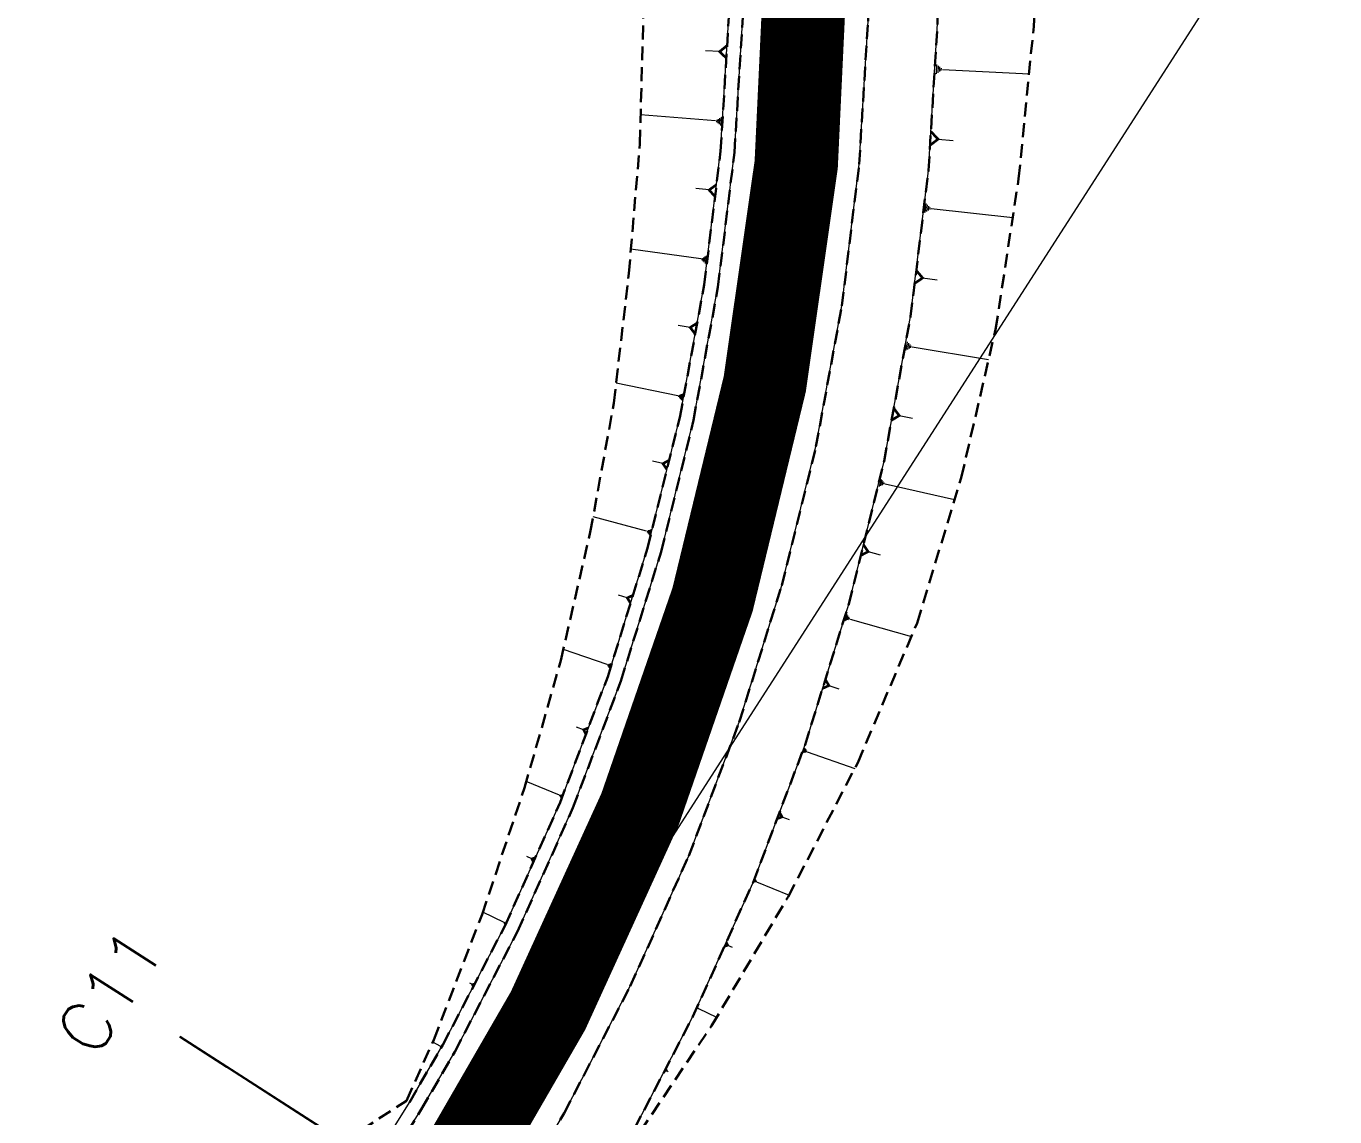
# Model space of a CAD drawing. Header units: metres. Extents: x 544752 to 548977, y 1840603 to 1844608.
# Drawn here: x 548137.94 to 548184.94, y 1841177.72 to 1841216.88 of the extents above; entities that cross this region are included whole.
import ezdxf

# ---------------------------------------------------------------- set-up
doc = ezdxf.new("R2010")
doc.units = ezdxf.units.M
doc.header["$MEASUREMENT"] = 0
for name, pattern in [('ACAD_ISO02W100', [15, 12, -3]), ('Anordnung Grundriss$0$GESTRICHELT', [0.75, 0.5, -0.25]), ('HIDDEN', [0.375, 0.25, -0.125])]:
    doc.linetypes.add(name, pattern=pattern)
doc.layers.add('C-ROAD', color=7, linetype='Continuous')
for name, color, linetype, lineweight in [('C-ROAD-CORR', 5, 'Continuous', 0), ('C-ROAD-SAMP', 150, 'HIDDEN', 0), ('C-ROAD-SAMP-TEXT', 11, 'Continuous', 0), ('C-TOPO-FEAT', 94, 'Continuous', 5)]:
    doc.layers.add(name, color=color, linetype=linetype, lineweight=lineweight)

msp = doc.modelspace()

# ---------------------------------------------------------------- linework, layer by layer
at = {"layer": 'C-ROAD', "color": 3, "linetype": 'Continuous', "lineweight": 13}
msp.add_line((548152.6980448855, 1841174.638705493), (548184.9390525059, 1841224.765212105), dxfattribs=at)
at = {"layer": 'C-ROAD', "color": 1, "linetype": 'ACAD_ISO02W100', "lineweight": -3, "ltscale": 0.1, "const_width": 3, "flags": 128}
msp.add_lwpolyline([(548152.6980448855, 1841174.638705493, 0.3203458156267305), (548147.998857168, 1841271.536690657)], format="xyb", dxfattribs=at)
at = {"layer": 'C-ROAD-CORR', "color": 160, "linetype": 'Continuous'}
for p, q in [((548162.8454994528, 1841215.964304306, 478.2811620149278), (548162.3405919435, 1841215.988384907, 477.9440396825564)), ((548170.6350850064, 1841215.503254403, 478.3449360682925), (548170.6179752065, 1841215.165321185, 478.3449360682925)), ((548170.6892684844, 1841215.458161118, 478.3073275124557), (548170.6764361345, 1841215.204711204, 478.3073275124557)), ((548170.7434519624, 1841215.413067832, 478.2697189566189), (548170.7348970625, 1841215.244101223, 478.2697189566189)), ((548170.7976354405, 1841215.367974547, 478.2321104007821), (548170.7933579904, 1841215.283491242, 478.2321104007821)), ((548170.8518189185, 1841215.322881261, 478.1945018449453), (548173.9550925088, 1841215.165760306, 476.1223237014933)), ((548162.6980722033, 1841213.476353114, 478.4257656045888), (548160.0046982832, 1841213.688588333, 476.6239698841787)), ((548162.7440655956, 1841213.435839512, 478.4584665669928), (548162.7498434114, 1841213.509162962, 478.4584665669928)), ((548162.7900589878, 1841213.395325909, 478.4911675293968), (548162.8016146194, 1841213.54197281, 478.4911675293968)), ((548162.83605238, 1841213.354812307, 478.5238684918008), (548162.8533858275, 1841213.574782658, 478.5238684918008)), ((548162.8820457722, 1841213.314298704, 478.5565694542049), (548162.9051570357, 1841213.607592506, 478.5565694542049)), ((548170.6886522968, 1841212.820322831, 478.3278073363433), (548171.2365517553, 1841212.776985016, 477.9613052215691)), ((548162.4660780715, 1841210.99575961, 478.5755997729217), (548161.9919794769, 1841211.047931239, 478.2574850218392)), ((548170.2500376819, 1841210.507738549, 478.6074301255458), (548170.2157362666, 1841210.18918963, 478.6074301255458)), ((548170.2988414916, 1841210.462203032, 478.5718206757492), (548170.27311543, 1841210.223291342, 478.5718206757492)), ((548170.3476453013, 1841210.416667515, 478.5362112259525), (548170.3304945935, 1841210.257393055, 478.5362112259525)), ((548170.3964491108, 1841210.371131997, 478.5006017761559), (548170.387873757, 1841210.291494767, 478.5006017761559)), ((548170.4452529205, 1841210.32559648, 478.4649923263592), (548173.3704868346, 1841210.010606671, 476.5029834062003)), ((548162.1704728887, 1841208.52056668, 478.7293638483719), (548159.6565117821, 1841208.87633142, 477.0361378032789)), ((548162.2928247656, 1841208.398536153, 478.8215564176803), (548162.3218807197, 1841208.603855934, 478.8215564176803)), ((548162.3336087245, 1841208.357859311, 478.8522872741165), (548162.3723499967, 1841208.631619019, 478.8522872741165)), ((548162.2112568477, 1841208.479889837, 478.760094704808), (548162.2209421657, 1841208.548329764, 478.760094704808)), ((548162.2520408067, 1841208.439212995, 478.7908255612442), (548162.2714114427, 1841208.576092849, 478.7908255612442)), ((548170.1339478017, 1841207.837508949, 478.605454946857), (548170.6513710035, 1841207.766906095, 478.2572035431695)), ((548161.7844906593, 1841206.058656432, 478.891218178348), (548161.351568646, 1841206.133660899, 478.5981431541649)), ((548169.5831590728, 1841205.542206894, 478.8850335932952), (548169.5336977886, 1841205.243223294, 478.8850335932952)), ((548169.6268070121, 1841205.496590397, 478.8513541767068), (548169.5897110491, 1841205.272352697, 478.8513541767068)), ((548169.6704549516, 1841205.450973899, 478.8176747601183), (548169.6457243095, 1841205.301482099, 478.8176747601183)), ((548169.7141028909, 1841205.405357402, 478.7839953435299), (548169.70173757, 1841205.330611502, 478.7839953435299)), ((548169.7577508304, 1841205.359740905, 478.7503159269415), (548172.5032495767, 1841204.905549125, 476.894693155512)), ((548161.3469148201, 1841203.603825204, 479.0577113063238), (548159.1257667417, 1841204.059921921, 477.5455524113528)), ((548161.3810186896, 1841203.565313197, 479.0851559025095), (548161.3934354305, 1841203.625781556, 479.0851559025095)), ((548161.415122559, 1841203.526801189, 479.1126004986953), (548161.4399560409, 1841203.647737909, 479.1126004986953)), ((548161.4492264284, 1841203.488289182, 479.1400450948811), (548161.4864766513, 1841203.669694261, 479.1400450948811)), ((548161.4833302977, 1841203.449777175, 479.1674896910669), (548161.5329972617, 1841203.691650614, 479.1674896910669)), ((548169.2948479463, 1841202.89577288, 478.9010627298356), (548169.772358672, 1841202.802802318, 478.576647696392)), ((548160.8057571898, 1841201.170426265, 479.2298617315482), (548160.4290633829, 1841201.260016424, 478.971575318579)), ((548168.634552508, 1841200.61906374, 479.1785858932142), (548168.5735466798, 1841200.347053254, 479.1785858932142)), ((548168.6722618606, 1841200.574894791, 479.147606858672), (548168.6265074894, 1841200.370886927, 479.147606858672)), ((548168.7099712131, 1841200.530725842, 479.1166278241297), (548168.6794682989, 1841200.3947206, 479.1166278241297)), ((548168.7476805656, 1841200.486556894, 479.0856487895874), (548168.7324291086, 1841200.418554272, 479.0856487895874)), ((548168.7853899181, 1841200.442387945, 479.0546697550452), (548171.2831450566, 1841199.882197699, 477.3478669657591)), ((548160.2207524567, 1841198.745670271, 479.4044138737149), (548158.2970787982, 1841199.266632996, 478.0754050609792)), ((548160.2485749433, 1841198.710029539, 479.4285348763129), (548160.2627578552, 1841198.762400453, 479.4285348763129)), ((548160.2763974299, 1841198.674388808, 479.452655878911), (548160.3047632538, 1841198.779130635, 479.452655878911)), ((548160.3042199166, 1841198.638748076, 479.4767768815091), (548160.3467686522, 1841198.795860818, 479.4767768815091)), ((548160.3320424032, 1841198.603107345, 479.5008978841071), (548160.3887740507, 1841198.812591, 479.5008978841071)), ((548168.1743167917, 1841198.011490292, 479.2145938677428), (548168.6031592473, 1841197.902458407, 478.9195194693572)), ((548159.5272482816, 1841196.350278351, 479.5873875255543), (548159.2087970254, 1841196.447198342, 479.3653143367356)), ((548167.4070256038, 1841195.754835341, 479.4879638542683), (548167.3389476936, 1841195.515664237, 479.4879638542683)), ((548167.4383777156, 1841195.713592635, 479.460332379583), (548167.3873192829, 1841195.534214307, 479.460332379583)), ((548167.4697298274, 1841195.672349928, 479.4327009048977), (548167.4356908723, 1841195.552764376, 479.4327009048977)), ((548167.5010819392, 1841195.631107222, 479.4050694302123), (548167.4840624615, 1841195.571314446, 479.4050694302123)), ((548167.5324340509, 1841195.589864516, 479.377437955527), (548169.7285593688, 1841194.964757134, 477.8551257646673)), ((548158.8010061918, 1841193.96300811, 479.7729355674136), (548157.2304868267, 1841194.494671815, 478.6672898120502)), ((548158.822273636, 1841193.931980025, 479.7930028397125), (548158.8367480375, 1841193.974736993, 479.7930028397125)), ((548158.8435410804, 1841193.900951941, 479.8130701120114), (548158.8724898831, 1841193.986465876, 479.8130701120114)), ((548158.8648085246, 1841193.869923856, 479.8331373843103), (548158.9082317288, 1841193.998194758, 479.8331373843103)), ((548158.8860759689, 1841193.838895771, 479.8532046566092), (548158.9439735746, 1841194.009923641, 479.8532046566092)), ((548166.7676149013, 1841193.20355509, 479.5520892307936), (548167.1224809006, 1841193.091581172, 479.3039883788079)), ((548157.95745076, 1841191.615067113, 479.9665433653427), (548157.7062475086, 1841191.708872113, 479.7876279898039)), ((548165.8988972208, 1841190.958668253, 479.8149465199491), (548165.8344097103, 1841190.772818322, 479.8149465199491)), ((548165.9218112706, 1841190.924689093, 479.7930888264264), (548165.8734456376, 1841190.785301645, 479.7930888264264)), ((548165.9447253203, 1841190.890709934, 479.7712311329037), (548165.9124815651, 1841190.797784968, 479.7712311329037)), ((548165.9676393701, 1841190.856730774, 479.749373439381), (548165.9515174925, 1841190.810268291, 479.749373439381)), ((548165.9905534199, 1841190.822751614, 479.7275157458583), (548167.6970408527, 1841190.230622655, 478.5233222636523)), ((548157.0905137728, 1841189.274065595, 480.1618078078537), (548155.8992431496, 1841189.761464713, 479.3035736880721)), ((548157.1055007796, 1841189.249002853, 480.1773849290569), (548157.118770367, 1841189.281435554, 480.1773849290569)), ((548157.1204877864, 1841189.223940111, 480.1929620502601), (548157.1470269612, 1841189.288805512, 480.1929620502601)), ((548157.1354747931, 1841189.198877369, 480.2085391714633), (548157.1752835554, 1841189.296175471, 480.2085391714633)), ((548157.1504617998, 1841189.173814627, 480.2241162926665), (548157.2035401497, 1841189.30354543, 480.2241162926665)), ((548165.0814234926, 1841188.48881752, 479.9125454715801), (548165.3416821607, 1841188.390162614, 479.7270137206943)), ((548156.1011637523, 1841186.982362058, 480.3668355462127), (548155.9235227753, 1841187.061549639, 480.2370255713257)), ((548164.1146409884, 1841186.254157527, 480.1581954902193), (548164.0625299786, 1841186.127624716, 480.1581954902193)), ((548164.1292159139, 1841186.229655757, 480.1429908442223), (548164.0901326566, 1841186.134756149, 480.1429908442223)), ((548164.1437908396, 1841186.205153988, 480.1277861982254), (548164.1177353346, 1841186.141887582, 480.1277861982254)), ((548164.1583657651, 1841186.180652218, 480.1125815522284), (548164.1453380126, 1841186.149019015, 480.1125815522284)), ((548164.1729406907, 1841186.156150448, 480.0973769062314), (548165.3347715023, 1841185.677664462, 479.2597178327686)), ((548155.0980562936, 1841184.694987156, 480.5730448247097), (548154.3356632356, 1841185.06355398, 480.0084564378354)), ((548155.1068769768, 1841184.677918886, 480.5832925280837), (548155.1169116239, 1841184.698675896, 480.5832925280837)), ((548155.11569766, 1841184.660850616, 480.5935402314578), (548155.1357669542, 1841184.702364637, 480.5935402314578)), ((548155.1245183431, 1841184.643782346, 480.6037879348319), (548155.1546222846, 1841184.706053377, 480.6037879348319)), ((548155.1333390264, 1841184.626714076, 480.614035638206), (548155.1734776149, 1841184.709742117, 480.614035638206)), ((548163.1305171082, 1841183.880268144, 480.2897772854591), (548163.2947007343, 1841183.807143425, 480.1700092259709)), ((548153.9669276172, 1841182.468166523, 480.7897822995511), (548153.8717717878, 1841182.51786054, 480.7180724501108)), ((548162.0549389066, 1841181.665193496, 480.5171426528236), (548162.020919732, 1841181.594289495, 480.5171426528236)), ((548162.0625038433, 1841181.650660633, 480.5084062308118), (548162.0369894623, 1841181.597482633, 480.5084062308118)), ((548162.07006878, 1841181.636127771, 480.4996698088), (548162.0530591927, 1841181.60067577, 480.4996698088)), ((548162.0776337167, 1841181.621594908, 480.4909333867882), (548162.069128923, 1841181.603868908, 480.4909333867882)), ((548162.0851986534, 1841181.607062045, 480.4821969647764), (548162.7362038214, 1841181.294714955, 480.0009161528216)), ((548152.827606639, 1841180.243922854, 481.0072303948002), (548152.5390043118, 1841180.406209477, 480.7864728677784)), ((548152.8306357523, 1841180.237048508, 481.0112372863551), (548152.8350541627, 1841180.244905986, 481.0112372863551)), ((548152.8336648656, 1841180.230174162, 481.01524417791), (548152.8425016863, 1841180.245889118, 481.01524417791)), ((548152.8366939789, 1841180.223299817, 481.0192510694649), (548152.84994921, 1841180.24687225, 481.0192510694649)), ((548152.8397230922, 1841180.216425471, 481.0232579610199), (548152.8573967336, 1841180.247855382, 481.0232579610199)), ((548160.9247516014, 1841179.391166292, 480.6813872476448), (548160.9990155054, 1841179.352909873, 480.6257773755154))]:
    msp.add_line(p, q, dxfattribs=at)
at = {"layer": 'C-ROAD-CORR', "color": 5, "linetype": 'Anordnung Grundriss$0$GESTRICHELT', "lineweight": 30, "extrusion": (-0.5542237196417777, 0.0264326433064174, 0.8319479454594909), "const_width": 0.1, "elevation": -254738.7413375006}
msp.add_lwpolyline([(-1865239.612256517, 382817.7158249218), (-1865239.384978797, 382817.4127879626), (-1865239.157701079, 382817.7158249217)], dxfattribs=at)
at = {"layer": 'C-ROAD-CORR', "color": 5, "linetype": 'Anordnung Grundriss$0$GESTRICHELT', "lineweight": 30, "extrusion": (-0.5530722395515207, 0.04374697213947207, -0.8319839543321094), "const_width": 0.1, "elevation": -223028.465536538}
msp.add_lwpolyline([(-1878703.938145871, -333593.5406826265), (-1878704.185270631, -333593.8701823081), (-1878704.432395392, -333593.5406826264)], dxfattribs=at)
at = {"layer": 'C-ROAD-CORR', "color": 5, "linetype": 'Anordnung Grundriss$0$GESTRICHELT', "lineweight": 30, "extrusion": (-0.5515410856585935, 0.06069369690607496, 0.8319367199411346), "const_width": 0.1, "elevation": -190186.0749265065}
msp.add_lwpolyline([(-1890123.189478482, 286015.3997692308), (-1890122.975025944, 286015.1138325127), (-1890122.760573406, 286015.3997692308)], dxfattribs=at)
at = {"layer": 'C-ROAD-CORR', "color": 5, "linetype": 'Anordnung Grundriss$0$GESTRICHELT', "lineweight": 30, "extrusion": (-0.5497232521755064, 0.07501022500368353, -0.831972242423076), "const_width": 0.1, "elevation": -163630.6410627648}
msp.add_lwpolyline([(-1898414.267592418, -244508.206423823), (-1898414.502398717, -244508.5194988876), (-1898414.737205014, -244508.2064238232)], dxfattribs=at)
at = {"layer": 'C-ROAD-CORR', "color": 5, "linetype": 'Anordnung Grundriss$0$GESTRICHELT', "lineweight": 30, "extrusion": (-0.5467657594404002, 0.09472808871828083, 0.831909726780102), "const_width": 0.1, "elevation": -124903.7692577255}
msp.add_lwpolyline([(-1907756.156166327, 188116.1120887936), (-1907755.958617982, 188115.8486909982), (-1907755.761069634, 188116.1120887937)], dxfattribs=at)
at = {"layer": 'C-ROAD-CORR', "color": 5, "linetype": 'Anordnung Grundriss$0$GESTRICHELT', "lineweight": 30, "extrusion": (-0.5445889752299533, 0.1060305874940791, -0.8319737751718198), "const_width": 0.1, "elevation": -103701.5629242641}
msp.add_lwpolyline([(-1912027.378243053, -154642.4023246435), (-1912027.596979341, -154642.6939730265), (-1912027.815715627, -154642.4023246436)], dxfattribs=at)
at = {"layer": 'C-ROAD-CORR', "color": 5, "linetype": 'Anordnung Grundriss$0$GESTRICHELT', "lineweight": 30, "extrusion": (-0.5398682095893325, 0.1283983908050007, 0.831899134218503), "const_width": 0.1, "elevation": -59128.65443309739}
msp.add_lwpolyline([(-1918070.830326463, 89504.46956643923), (-1918070.656235818, 89504.23744557866), (-1918070.482145172, 89504.46956643923)], dxfattribs=at)
at = {"layer": 'C-ROAD-CORR', "color": 5, "linetype": 'Anordnung Grundriss$0$GESTRICHELT', "lineweight": 30, "extrusion": (-0.5377024164384215, 0.1367091980762831, -0.8319775877495872), "const_width": 0.1, "elevation": -43441.34409611239}
msp.add_lwpolyline([(-1919499.646148366, -64279.50417375864), (-1919499.845105197, -64279.76944953251), (-1919500.044062028, -64279.50417375865)], dxfattribs=at)
at = {"layer": 'C-ROAD-CORR', "color": 5, "linetype": 'Anordnung Grundriss$0$GESTRICHELT', "lineweight": 30, "extrusion": (-0.530927996056859, 0.1615868543829619, 0.8318684700682358), "const_width": 0.1, "elevation": 6878.84084778846}
msp.add_lwpolyline([(-1921027.618905243, -9446.575294942904), (-1921027.469243761, -9446.7748435841), (-1921027.31958228, -9446.57529494283)], dxfattribs=at)
at = {"layer": 'C-ROAD-CORR', "color": 5, "linetype": 'Anordnung Grundriss$0$GESTRICHELT', "lineweight": 30, "extrusion": (-0.5290283225052493, 0.1669288515522522, -0.8320239134224017), "const_width": 0.1, "elevation": 16953.52262485542}
msp.add_lwpolyline([(-1920807.149939988, 26292.35002364673), (-1920807.317259354, 26292.12693115948), (-1920807.48457872, 26292.35002364679)], dxfattribs=at)
at = {"layer": 'C-ROAD-CORR', "color": 5, "linetype": 'Anordnung Grundriss$0$GESTRICHELT', "lineweight": 30, "extrusion": (-0.5199550353131211, 0.1941630222263318, 0.8318338067501634), "const_width": 0.1, "elevation": 72873.09075261376}
msp.add_lwpolyline([(-1916615.153480319, -108352.3578979634), (-1916615.03292294, -108352.5186411353), (-1916614.912365561, -108352.3578979634)], dxfattribs=at)
at = {"layer": 'C-ROAD-CORR', "color": 5, "linetype": 'Anordnung Grundriss$0$GESTRICHELT', "lineweight": 30, "extrusion": (-0.5186442773801689, 0.1965998025252143, -0.8320797024251037), "const_width": 0.1, "elevation": 77275.28528526753}
msp.add_lwpolyline([(-1915945.729207524, 116791.6545778983), (-1915945.854361704, 116791.4877056573), (-1915945.979515886, 116791.6545778981)], dxfattribs=at)
at = {"layer": 'C-ROAD-CORR', "color": 5, "linetype": 'Anordnung Grundriss$0$GESTRICHELT', "lineweight": 30, "extrusion": (-0.5070438633167926, 0.2260265469979772, 0.831756286856284), "const_width": 0.1, "elevation": 138617.4969016447}
msp.add_lwpolyline([(-1904850.347479166, -206822.3251148682), (-1904850.260040674, -206822.4416995236), (-1904850.172602182, -206822.325114868)], dxfattribs=at)
at = {"layer": 'C-ROAD-CORR', "color": 5, "linetype": 'Anordnung Grundriss$0$GESTRICHELT', "lineweight": 30, "extrusion": (-0.5065592088214449, 0.2256132391022428, -0.8321637064304032), "const_width": 0.1, "elevation": 137318.6975890726}
msp.add_lwpolyline([(-1904930.99985285, 206935.5625920537), (-1904931.0806754, 206935.4548286535), (-1904931.161497951, 206935.5625920534)], dxfattribs=at)
at = {"layer": 'C-ROAD-CORR', "color": 5, "linetype": 'Anordnung Grundriss$0$GESTRICHELT', "lineweight": 30, "extrusion": (-0.492366958127532, 0.2571328744904114, 0.8315392133871617), "const_width": 0.1, "elevation": 203935.4347766961}
msp.add_lwpolyline([(-1885778.323586008, -304428.1183819795), (-1885778.275330235, -304428.1827230107), (-1885778.227074462, -304428.1183819795)], dxfattribs=at)
at = {"layer": 'C-ROAD-CORR', "color": 5, "linetype": 'Anordnung Grundriss$0$GESTRICHELT', "lineweight": 30, "extrusion": (-0.4926105431098246, 0.2537641384913965, -0.8324293452496512), "const_width": 0.1, "elevation": 196795.3178614979}
msp.add_lwpolyline([(-1887798.316813079, 296498.2068922019), (-1887798.354385026, 296498.1567962731), (-1887798.391956972, 296498.2068922014)], dxfattribs=at)
at = {"layer": 'C-ROAD-CORR', "color": 5, "linetype": 'Anordnung Grundriss$0$GESTRICHELT', "lineweight": 30}
for points in [[(548155.9860927447, 1841175.66684006, 481.2386229245027), (548157.2574133708, 1841177.856845464, 481.0401674782786), (548159.633867408, 1841182.407714228, 480.650462704687), (548161.73364407, 1841187.092677223, 480.2777625893072), (548163.5492125971, 1841191.894932029, 479.9220671321391), (548165.0740615297, 1841196.797255562, 479.5833763331829), (548166.302722062, 1841201.782065849, 479.2616901924384), (548167.2307876552, 1841206.831485078, 478.9570087099057), (548167.8549298415, 1841211.927403721, 478.6693318855848), (548168.1729101615, 1841217.051545485, 478.3986597194756), (548168.1835881924, 1841222.185532851, 478.1449922115783), (548168.1162418589, 1841223.949369082, 478.0617177699201), (548167.8869256376, 1841227.310952992, 477.9083293618927), (548167.2839864651, 1841232.409423807, 477.6886711704189), (548166.3769330903, 1841237.462659846, 477.4860176371569), (548165.1690186217, 1841242.452537894, 477.3003687621067), (548163.6645751933, 1841247.361161964, 477.1317245452683), (548161.8689984274, 1841252.170927486, 476.9800849866416), (548159.7887280838, 1841256.864584439, 476.8454500862268), (548157.431224964, 1841261.425299222, 476.7278198440237)], [(548150.8269041356, 1841175.888871529, 481.4446929395783), (548152.1281058312, 1841177.983289277, 481.2386229245027), (548153.3326928322, 1841180.058337843, 481.0401674782786), (548155.5844030484, 1841184.370324327, 480.650462704687), (548157.5739591214, 1841188.809366224, 480.2777625893072), (548159.2942255924, 1841193.3595431, 479.9220671321391), (548160.7390327994, 1841198.004535939, 479.5833763331829), (548161.9031990021, 1841202.72768567, 479.2616901924384), (548162.7825489686, 1841207.512052919, 478.9570087099057), (548163.373928947, 1841212.340478755, 478.6693318855848), (548163.6752179784, 1841217.195646234, 478.3986597194756), (548163.6853355026, 1841222.060142505, 478.1449922115783), (548163.6215242845, 1841223.73139219, 478.0617177699201), (548163.4042452333, 1841226.916521258, 477.9083293618927), (548162.8329552889, 1841231.747365298, 477.6886711704189), (548161.9735145766, 1841236.535349006, 477.4860176371569), (548160.8290054438, 1841241.263300485, 477.3003687621067), (548159.403532624, 1841245.914263135, 477.1317245452683), (548157.702208515, 1841250.471556477, 476.9800849866416), (548155.7311348432, 1841254.918835973, 476.8454500862268), (548153.4973807806, 1841259.240151643, 476.7278198440237)]]:
    msp.add_polyline3d(points, dxfattribs=at)
at = {"layer": 'C-ROAD-CORR', "color": 160, "linetype": 'Anordnung Grundriss$0$GESTRICHELT', "lineweight": 30}
for points in [[(548155.9860927447, 1841175.66684006, 481.0886229245027), (548157.2574133708, 1841177.856845464, 480.8901674782787), (548159.633867408, 1841182.407714228, 480.500462704687), (548161.73364407, 1841187.092677223, 480.1277625893072), (548163.5492125971, 1841191.894932029, 479.7720671321392), (548165.0740615297, 1841196.797255562, 479.4333763331829), (548166.302722062, 1841201.782065849, 479.1116901924384), (548167.2307876552, 1841206.831485078, 478.8070087099057), (548167.8549298415, 1841211.927403721, 478.5193318855848), (548168.1729101615, 1841217.051545485, 478.2486597194757), (548168.1835881924, 1841222.185532851, 477.9949922115783), (548168.1162418589, 1841223.949369082, 477.9117177699201), (548167.8869256376, 1841227.310952992, 477.7583293618927), (548167.2839864651, 1841232.409423807, 477.5386711704189), (548166.3769330903, 1841237.462659846, 477.3360176371569), (548165.1690186217, 1841242.452537894, 477.1503687621067), (548163.6645751933, 1841247.361161964, 476.9817245452683), (548161.8689984274, 1841252.170927486, 476.8300849866416), (548159.7887280838, 1841256.864584439, 476.6954500862268), (548157.431224964, 1841261.425299222, 476.5778198440237)], [(548150.8269041356, 1841175.888871529, 481.2946929395783), (548152.1281058312, 1841177.983289277, 481.0886229245027), (548153.3326928322, 1841180.058337843, 480.8901674782787), (548155.5844030484, 1841184.370324327, 480.500462704687), (548157.5739591214, 1841188.809366224, 480.1277625893072), (548159.2942255924, 1841193.3595431, 479.7720671321392), (548160.7390327994, 1841198.004535939, 479.4333763331829), (548161.9031990021, 1841202.72768567, 479.1116901924384), (548162.7825489686, 1841207.512052919, 478.8070087099057), (548163.373928947, 1841212.340478755, 478.5193318855848), (548163.6752179784, 1841217.195646234, 478.2486597194757), (548163.6853355026, 1841222.060142505, 477.9949922115783), (548163.6215242845, 1841223.73139219, 477.9117177699201), (548163.4042452333, 1841226.916521258, 477.7583293618927), (548162.8329552889, 1841231.747365298, 477.5386711704189), (548161.9735145766, 1841236.535349006, 477.3360176371569), (548160.8290054438, 1841241.263300485, 477.1503687621067), (548159.403532624, 1841245.914263135, 476.9817245452683), (548157.702208515, 1841250.471556477, 476.8300849866416), (548155.7311348432, 1841254.918835973, 476.6954500862268), (548153.4973807806, 1841259.240151643, 476.5778198440237)]]:
    msp.add_polyline3d(points, dxfattribs=at)
at = {"layer": 'C-ROAD-CORR', "color": 150, "linetype": 'Anordnung Grundriss$0$GESTRICHELT', "lineweight": 30}
msp.add_polyline3d([(548154.057099288, 1841176.825064669, 481.3061229245027), (548155.2950531015, 1841178.957591654, 481.1076674782786), (548157.6091352282, 1841183.389019277, 480.717962704687), (548159.6538015957, 1841187.951021724, 480.3452625893072), (548161.4217190947, 1841192.627237564, 479.9895671321391), (548162.9065471645, 1841197.40089575, 479.6508763331829), (548164.1029605321, 1841202.254875759, 479.3291901924384), (548165.0066683119, 1841207.171768998, 479.0245087099057), (548165.6144293942, 1841212.133941238, 478.7368318855848), (548165.92406407, 1841217.123595859, 478.4661597194756), (548165.9344618475, 1841222.122837678, 478.2124922115783), (548165.8688830717, 1841223.840380636, 478.1292177699201), (548165.6455854354, 1841227.113737125, 477.9758293618927), (548165.058470877, 1841232.078394552, 477.7561711704189), (548164.1752238334, 1841236.999004426, 477.5535176371569), (548162.9990120328, 1841241.857919189, 477.3678687621067), (548161.5340539087, 1841246.63771255, 477.1992245452683), (548159.7856034712, 1841251.321241982, 477.0475849866416), (548157.7599314635, 1841255.891710206, 476.9129500862268), (548155.4643028723, 1841260.332725433, 476.7953198440237)], dxfattribs=at)
msp.add_polyline3d([(548154.057099288, 1841176.825064669, 481.3061229245027), (548155.2950531015, 1841178.957591654, 481.1076674782786), (548157.6091352282, 1841183.389019277, 480.717962704687), (548159.6538015957, 1841187.951021724, 480.3452625893072), (548161.4217190947, 1841192.627237564, 479.9895671321391), (548162.9065471645, 1841197.40089575, 479.6508763331829), (548164.1029605321, 1841202.254875759, 479.3291901924384), (548165.0066683119, 1841207.171768998, 479.0245087099057), (548165.6144293942, 1841212.133941238, 478.7368318855848), (548165.92406407, 1841217.123595859, 478.4661597194756), (548165.9344618475, 1841222.122837678, 478.2124922115783), (548165.8688830717, 1841223.840380636, 478.1292177699201), (548165.6455854354, 1841227.113737125, 477.9758293618927), (548165.058470877, 1841232.078394552, 477.7561711704189), (548164.1752238334, 1841236.999004426, 477.5535176371569), (548162.9990120328, 1841241.857919189, 477.3678687621067), (548161.5340539087, 1841246.63771255, 477.1992245452683), (548159.7856034712, 1841251.321241982, 477.0475849866416), (548157.7599314635, 1841255.891710206, 476.9129500862268), (548155.4643028723, 1841260.332725433, 476.7953198440237)], dxfattribs=at)
at = {"layer": 'C-ROAD-CORR', "color": 11, "linetype": 'Anordnung Grundriss$0$GESTRICHELT', "lineweight": 30}
for points in [[(548159.5644690879, 1841176.562749355, 480.8433538962767), (548162.5560891335, 1841180.991432626, 480.0522343634753), (548165.3043615123, 1841185.619053274, 479.2691976077611), (548167.801190303, 1841190.431356789, 478.4908555198609), (548169.9324083676, 1841195.444234126, 477.7878875400342), (548171.5200785581, 1841200.660663449, 477.270682703093), (548172.7536138782, 1841205.986508406, 476.7989474930642), (548173.5833715398, 1841211.399335037, 476.4008453131713), (548174.1223945149, 1841216.860931027, 475.9969683186456), (548174.4041945786, 1841222.3589344, 475.5629770576948), (548174.428416782, 1841224.255485817, 475.4153222241116), (548174.3582775905, 1841227.880368239, 475.1440926164117), (548173.8091493725, 1841233.379994323, 474.8573707261642), (548172.6185178793, 1841238.777068007, 474.8003620889232), (548171.1693007295, 1841244.096717222, 474.7193875794359), (548169.4316174643, 1841249.319444844, 474.638087534589), (548167.4448383532, 1841254.444961195, 474.5322656511658), (548165.0764456294, 1841259.400217681, 474.5026187586122)], [(548151.6994406186, 1841178.240672524, 481.2186229245027), (548152.8966127724, 1841180.302948107, 481.0201674782787), (548155.134462564, 1841184.588392116, 480.630462704687), (548157.1117719047, 1841189.000109447, 480.2577625893072), (548158.8214492586, 1841193.522277664, 479.9020671321392), (548160.2573629405, 1841198.138678203, 479.5633763331829), (548161.4143631067, 1841202.832754539, 479.2416901924384), (548162.2883002256, 1841207.587671568, 478.9370087099057), (548162.8760399587, 1841212.386375981, 478.6493318855848), (548163.1754744025, 1841217.211657428, 478.3786597194756), (548163.1855296482, 1841222.046210244, 478.1249922115783), (548163.1221112206, 1841223.707172536, 478.0417177699201), (548162.9061696328, 1841226.87269551, 477.8883293618927), (548162.3383962694, 1841231.673803241, 477.6686711704189), (548161.4842458528, 1841236.432314469, 477.4660176371569), (548160.3467817574, 1841241.131162995, 477.2803687621067), (548158.9300834497, 1841245.753496598, 477.1117245452683), (548157.239231858, 1841250.282737476, 476.9600849866416), (548155.2802911497, 1841254.702641699, 476.8254500862268), (548153.0602869826, 1841258.997357468, 476.7078198440237)], [(548149.3481442835, 1841176.838989494, 481.4823774526507), (548151.600376625, 1841178.300153469, 481.1415900087849), (548152.5737075502, 1841180.484075242, 480.7733433650076), (548154.3102786182, 1841184.987840436, 480.0198753237518), (548155.832488228, 1841189.528065829, 479.3351323715323), (548157.1403799816, 1841194.100919308, 478.716820778702), (548158.195773211, 1841198.712818994, 478.1366800934688), (548159.0426546527, 1841203.342522188, 477.6244409439972), (548159.5824247303, 1841208.001662807, 477.1121006827773), (548159.9764636349, 1841212.65366952, 476.7080850132253), (548160.1034997917, 1841217.31007987, 476.3296258022472), (548159.9304173902, 1841221.955472867, 475.9540744246995), (548159.8287619904, 1841223.547457488, 475.843571273115), (548159.6226416506, 1841226.583777381, 475.6908530624212), (548159.1599806185, 1841231.201037034, 475.5264154603504), (548158.4145971593, 1841235.785880681, 475.3747001636526), (548157.349720439, 1841240.30991723, 475.2086736803277), (548155.9751506515, 1841244.750106292, 475.0312951079817), (548154.4695363543, 1841249.15315323, 474.965963208059), (548152.677975465, 1841253.454746346, 474.9014161598923), (548150.6343251879, 1841257.649799127, 474.8577502823065)], [(548159.43781367, 1841176.633794143, 480.9401674782786), (548161.88356983, 1841181.317375284, 480.550462704687), (548164.0445801527, 1841186.138961111, 480.1777625893072), (548165.9130942662, 1841191.081259211, 479.8220671321391), (548167.4824108243, 1841196.126544242, 479.4833763331828), (548168.7469015396, 1841201.256721503, 479.1616901924384), (548169.70203137, 1841206.453391832, 478.8570087099056), (548170.3443747829, 1841211.697917592, 478.5693318855847), (548170.6716280411, 1841216.971489513, 478.2986597194756), (548170.6826174646, 1841222.255194154, 478.0449922115782), (548170.6133071781, 1841224.070467355, 477.9617177699201), (548170.37730364, 1841227.530081733, 477.8083293618927), (548169.7567815629, 1841232.77723409, 477.5886711704189), (548168.823276709, 1841237.977832535, 477.3860176371569), (548167.5801370539, 1841243.113225343, 477.2003687621067), (548166.031821065, 1841248.164994648, 477.0317245452683), (548164.1838817121, 1841253.115022491, 476.8800849866416), (548162.042946551, 1841257.945555809, 476.7454500862268)]]:
    msp.add_polyline3d(points, dxfattribs=at)
at = {"layer": 'C-ROAD-CORR', "color": 92, "linetype": 'Anordnung Grundriss$0$GESTRICHELT', "lineweight": 30}
for points in [[(548159.5644690879, 1841176.562749355, 480.8433538962767), (548162.5560891335, 1841180.991432626, 480.0522343634753), (548165.3043615123, 1841185.619053274, 479.2691976077611), (548167.801190303, 1841190.431356789, 478.4908555198609), (548169.9324083676, 1841195.444234126, 477.7878875400342), (548171.5200785581, 1841200.660663449, 477.270682703093), (548172.7536138782, 1841205.986508406, 476.7989474930642), (548173.5833715398, 1841211.399335037, 476.4008453131713), (548174.1223945149, 1841216.860931027, 475.9969683186456), (548174.4041945786, 1841222.3589344, 475.5629770576948), (548174.428416782, 1841224.255485817, 475.4153222241116), (548174.3582775905, 1841227.880368239, 475.1440926164117), (548173.8091493725, 1841233.379994323, 474.8573707261642), (548172.6185178793, 1841238.777068007, 474.8003620889232), (548171.1693007295, 1841244.096717222, 474.7193875794359), (548169.4316174643, 1841249.319444844, 474.638087534589), (548167.4448383532, 1841254.444961195, 474.5322656511658), (548165.0764456294, 1841259.400217681, 474.5026187586122)], [(548151.6994406186, 1841178.240672524, 481.2186229245027), (548152.8966127724, 1841180.302948107, 481.0201674782787), (548155.134462564, 1841184.588392116, 480.630462704687), (548157.1117719047, 1841189.000109447, 480.2577625893072), (548158.8214492586, 1841193.522277664, 479.9020671321392), (548160.2573629405, 1841198.138678203, 479.5633763331829), (548161.4143631067, 1841202.832754539, 479.2416901924384), (548162.2883002256, 1841207.587671568, 478.9370087099057), (548162.8760399587, 1841212.386375981, 478.6493318855848), (548163.1754744025, 1841217.211657428, 478.3786597194756), (548163.1855296482, 1841222.046210244, 478.1249922115783), (548163.1221112206, 1841223.707172536, 478.0417177699201), (548162.9061696328, 1841226.87269551, 477.8883293618927), (548162.3383962694, 1841231.673803241, 477.6686711704189), (548161.4842458528, 1841236.432314469, 477.4660176371569), (548160.3467817574, 1841241.131162995, 477.2803687621067), (548158.9300834497, 1841245.753496598, 477.1117245452683), (548157.239231858, 1841250.282737476, 476.9600849866416), (548155.2802911497, 1841254.702641699, 476.8254500862268), (548153.0602869826, 1841258.997357468, 476.7078198440237)], [(548151.600376625, 1841178.300153469, 481.1415900087849), (548152.5737075502, 1841180.484075242, 480.7733433650076), (548154.3102786182, 1841184.987840436, 480.0198753237518), (548155.832488228, 1841189.528065829, 479.3351323715323), (548157.1403799816, 1841194.100919308, 478.716820778702), (548158.195773211, 1841198.712818994, 478.1366800934688), (548159.0426546527, 1841203.342522188, 477.6244409439972), (548159.5824247303, 1841208.001662807, 477.1121006827773), (548159.9764636349, 1841212.65366952, 476.7080850132253), (548160.1034997917, 1841217.31007987, 476.3296258022472), (548159.9304173902, 1841221.955472867, 475.9540744246995), (548159.8287619904, 1841223.547457488, 475.843571273115), (548159.6226416506, 1841226.583777381, 475.6908530624212), (548159.1599806185, 1841231.201037034, 475.5264154603504), (548158.4145971593, 1841235.785880681, 475.3747001636526), (548157.349720439, 1841240.30991723, 475.2086736803277), (548155.9751506515, 1841244.750106292, 475.0312951079817), (548154.4695363543, 1841249.15315323, 474.965963208059), (548152.677975465, 1841253.454746346, 474.9014161598923), (548150.6343251879, 1841257.649799127, 474.8577502823065)], [(548159.43781367, 1841176.633794143, 480.9401674782786), (548161.88356983, 1841181.317375284, 480.550462704687), (548164.0445801527, 1841186.138961111, 480.1777625893072), (548165.9130942662, 1841191.081259211, 479.8220671321391), (548167.4824108243, 1841196.126544242, 479.4833763331828), (548168.7469015396, 1841201.256721503, 479.1616901924384), (548169.70203137, 1841206.453391832, 478.8570087099056), (548170.3443747829, 1841211.697917592, 478.5693318855847), (548170.6716280411, 1841216.971489513, 478.2986597194756), (548170.6826174646, 1841222.255194154, 478.0449922115782), (548170.6133071781, 1841224.070467355, 477.9617177699201), (548170.37730364, 1841227.530081733, 477.8083293618927), (548169.7567815629, 1841232.77723409, 477.5886711704189), (548168.823276709, 1841237.977832535, 477.3860176371569), (548167.5801370539, 1841243.113225343, 477.2003687621067), (548166.031821065, 1841248.164994648, 477.0317245452683), (548164.1838817121, 1841253.115022491, 476.8800849866416), (548162.042946551, 1841257.945555809, 476.7454500862268)]]:
    msp.add_polyline3d(points, dxfattribs=at)
at = {"layer": 'C-ROAD-SAMP', "color": 1, "linetype": 'Continuous', "lineweight": 13}
for points in [[(548144.2875444578, 1841180.048278725), (548152.6980448856, 1841174.638705493), (548161.1085453135, 1841169.229132261)], [(548144.3067415192, 1841180.07814109), (548152.7198545728, 1841174.67263198), (548161.1329676263, 1841169.267122869)]]:
    msp.add_lwpolyline(points, dxfattribs=at)
at = {"layer": 'C-TOPO-FEAT', "color": 94, "linetype": 'Continuous', "lineweight": 0, "ltscale": 2}
for points in [[(548155.9860927447, 1841175.66684006, 480.7886229245027), (548157.2574133708, 1841177.856845464, 480.5901674782787), (548159.633867408, 1841182.407714228, 480.200462704687), (548161.73364407, 1841187.092677223, 479.8277625893072), (548163.5492125971, 1841191.894932029, 479.4720671321392), (548165.0740615297, 1841196.797255562, 479.1333763331829), (548166.302722062, 1841201.782065849, 478.8116901924384), (548167.2307876552, 1841206.831485078, 478.5070087099057), (548167.8549298415, 1841211.927403721, 478.2193318855848), (548168.1729101615, 1841217.051545485, 477.9486597194756), (548168.1835881924, 1841222.185532851, 477.6949922115783), (548168.1162418589, 1841223.949369082, 477.6117177699201), (548167.8869256376, 1841227.310952992, 477.4583293618927), (548167.2839864651, 1841232.409423807, 477.2386711704189), (548166.3769330903, 1841237.462659846, 477.0360176371569), (548165.1690186217, 1841242.452537894, 476.8503687621067), (548163.6645751933, 1841247.361161964, 476.6817245452683), (548161.8689984274, 1841252.170927486, 476.5300849866416), (548159.7887280838, 1841256.864584439, 476.3954500862268), (548157.431224964, 1841261.425299222, 476.2778198440237)], [(548154.057099288, 1841176.825064669, 481.1561229245027), (548155.2950531015, 1841178.957591654, 480.9576674782787), (548157.6091352282, 1841183.389019277, 480.567962704687), (548159.6538015957, 1841187.951021724, 480.1952625893072), (548161.4217190947, 1841192.627237564, 479.8395671321392), (548162.9065471645, 1841197.40089575, 479.5008763331829), (548164.1029605321, 1841202.254875759, 479.1791901924384), (548165.0066683119, 1841207.171768998, 478.8745087099057), (548165.6144293942, 1841212.133941238, 478.5868318855848), (548165.92406407, 1841217.123595859, 478.3161597194756), (548165.9344618475, 1841222.122837678, 478.0624922115783), (548165.8688830717, 1841223.840380636, 477.9792177699201), (548165.6455854354, 1841227.113737125, 477.8258293618927), (548165.058470877, 1841232.078394552, 477.6061711704189), (548164.1752238334, 1841236.999004426, 477.4035176371569), (548162.9990120328, 1841241.857919189, 477.2178687621067), (548161.5340539087, 1841246.63771255, 477.0492245452683), (548159.7856034712, 1841251.321241982, 476.8975849866416), (548157.7599314635, 1841255.891710206, 476.7629500862268), (548155.4643028723, 1841260.332725433, 476.6453198440237)], [(548154.057099288, 1841176.825064669, 481.1561229245027), (548155.2950531015, 1841178.957591654, 480.9576674782787), (548157.6091352282, 1841183.389019277, 480.567962704687), (548159.6538015957, 1841187.951021724, 480.1952625893072), (548161.4217190947, 1841192.627237564, 479.8395671321392), (548162.9065471645, 1841197.40089575, 479.5008763331829), (548164.1029605321, 1841202.254875759, 479.1791901924384), (548165.0066683119, 1841207.171768998, 478.8745087099057), (548165.6144293942, 1841212.133941238, 478.5868318855848), (548165.92406407, 1841217.123595859, 478.3161597194756), (548165.9344618475, 1841222.122837678, 478.0624922115783), (548165.8688830717, 1841223.840380636, 477.9792177699201), (548165.6455854354, 1841227.113737125, 477.8258293618927), (548165.058470877, 1841232.078394552, 477.6061711704189), (548164.1752238334, 1841236.999004426, 477.4035176371569), (548162.9990120328, 1841241.857919189, 477.2178687621067), (548161.5340539087, 1841246.63771255, 477.0492245452683), (548159.7856034712, 1841251.321241982, 476.8975849866416), (548157.7599314635, 1841255.891710206, 476.7629500862268), (548155.4643028723, 1841260.332725433, 476.6453198440237)], [(548154.057099288, 1841176.825064669, 480.8561229245027), (548155.2950531015, 1841178.957591654, 480.6576674782787), (548157.6091352282, 1841183.389019277, 480.267962704687), (548159.6538015957, 1841187.951021724, 479.8952625893072), (548161.4217190947, 1841192.627237564, 479.5395671321392), (548162.9065471645, 1841197.40089575, 479.2008763331829), (548164.1029605321, 1841202.254875759, 478.8791901924384), (548165.0066683119, 1841207.171768998, 478.5745087099057), (548165.6144293942, 1841212.133941238, 478.2868318855848), (548165.92406407, 1841217.123595859, 478.0161597194756), (548165.9344618475, 1841222.122837678, 477.7624922115783), (548165.8688830717, 1841223.840380636, 477.6792177699201), (548165.6455854354, 1841227.113737125, 477.5258293618927), (548165.058470877, 1841232.078394552, 477.3061711704189), (548164.1752238334, 1841236.999004426, 477.1035176371569), (548162.9990120328, 1841241.857919189, 476.9178687621067), (548161.5340539087, 1841246.63771255, 476.7492245452683), (548159.7856034712, 1841251.321241982, 476.5975849866416), (548157.7599314635, 1841255.891710206, 476.4629500862268), (548155.4643028723, 1841260.332725433, 476.3453198440237)], [(548154.057099288, 1841176.825064669, 480.8561229245027), (548155.2950531015, 1841178.957591654, 480.6576674782787), (548157.6091352282, 1841183.389019277, 480.267962704687), (548159.6538015957, 1841187.951021724, 479.8952625893072), (548161.4217190947, 1841192.627237564, 479.5395671321392), (548162.9065471645, 1841197.40089575, 479.2008763331829), (548164.1029605321, 1841202.254875759, 478.8791901924384), (548165.0066683119, 1841207.171768998, 478.5745087099057), (548165.6144293942, 1841212.133941238, 478.2868318855848), (548165.92406407, 1841217.123595859, 478.0161597194756), (548165.9344618475, 1841222.122837678, 477.7624922115783), (548165.8688830717, 1841223.840380636, 477.6792177699201), (548165.6455854354, 1841227.113737125, 477.5258293618927), (548165.058470877, 1841232.078394552, 477.3061711704189), (548164.1752238334, 1841236.999004426, 477.1035176371569), (548162.9990120328, 1841241.857919189, 476.9178687621067), (548161.5340539087, 1841246.63771255, 476.7492245452683), (548159.7856034712, 1841251.321241982, 476.5975849866416), (548157.7599314635, 1841255.891710206, 476.4629500862268), (548155.4643028723, 1841260.332725433, 476.3453198440237)], [(548150.406248483, 1841176.159146985, 481.4246929395783), (548151.6994406186, 1841178.240672524, 481.2186229245027), (548152.8966127724, 1841180.302948107, 481.0201674782787), (548155.134462564, 1841184.588392116, 480.630462704687), (548157.1117719047, 1841189.000109447, 480.2577625893072), (548158.8214492586, 1841193.522277664, 479.9020671321392), (548160.2573629405, 1841198.138678203, 479.5633763331829), (548161.4143631067, 1841202.832754539, 479.2416901924384), (548162.2883002256, 1841207.587671568, 478.9370087099057), (548162.8760399587, 1841212.386375981, 478.6493318855848), (548163.1754744025, 1841217.211657428, 478.3786597194756), (548163.1855296482, 1841222.046210244, 478.1249922115783), (548163.1221112206, 1841223.707172536, 478.0417177699201), (548162.9061696328, 1841226.87269551, 477.8883293618927), (548162.3383962694, 1841231.673803241, 477.6686711704189), (548161.4842458528, 1841236.432314469, 477.4660176371569), (548160.3467817574, 1841241.131162995, 477.2803687621067), (548158.9300834497, 1841245.753496598, 477.1117245452683), (548157.239231858, 1841250.282737476, 476.9600849866416), (548155.2802911497, 1841254.702641699, 476.8254500862268), (548153.0602869826, 1841258.997357468, 476.7078198440237)], [(548150.8269041356, 1841175.888871529, 480.9946929395783), (548152.1281058312, 1841177.983289277, 480.7886229245027), (548153.3326928322, 1841180.058337843, 480.5901674782787), (548155.5844030484, 1841184.370324327, 480.200462704687), (548157.5739591214, 1841188.809366224, 479.8277625893072), (548159.2942255924, 1841193.3595431, 479.4720671321392), (548160.7390327994, 1841198.004535939, 479.1333763331829), (548161.9031990021, 1841202.72768567, 478.8116901924384), (548162.7825489686, 1841207.512052919, 478.5070087099057), (548163.373928947, 1841212.340478755, 478.2193318855848), (548163.6752179784, 1841217.195646234, 477.9486597194756), (548163.6853355026, 1841222.060142505, 477.6949922115783), (548163.6215242845, 1841223.73139219, 477.6117177699201), (548163.4042452333, 1841226.916521258, 477.4583293618927), (548162.8329552889, 1841231.747365298, 477.2386711704189), (548161.9735145766, 1841236.535349006, 477.0360176371569), (548160.8290054438, 1841241.263300485, 476.8503687621067), (548159.403532624, 1841245.914263135, 476.6817245452683), (548157.702208515, 1841250.471556477, 476.5300849866416), (548155.7311348432, 1841254.918835973, 476.3954500862268), (548153.4973807806, 1841259.240151643, 476.2778198440237)], [(548159.43781367, 1841176.633794143, 480.9401674782786), (548161.88356983, 1841181.317375284, 480.550462704687), (548164.0445801527, 1841186.138961111, 480.1777625893072), (548165.9130942662, 1841191.081259211, 479.8220671321391), (548167.4824108243, 1841196.126544242, 479.4833763331828), (548168.7469015396, 1841201.256721503, 479.1616901924384), (548169.70203137, 1841206.453391832, 478.8570087099056), (548170.3443747829, 1841211.697917592, 478.5693318855847), (548170.6716280411, 1841216.971489513, 478.2986597194756), (548170.6826174646, 1841222.255194154, 478.0449922115782), (548170.6133071781, 1841224.070467355, 477.9617177699201), (548170.37730364, 1841227.530081733, 477.8083293618927), (548169.7567815629, 1841232.77723409, 477.5886711704189), (548168.823276709, 1841237.977832535, 477.3860176371569), (548167.5801370539, 1841243.113225343, 477.2003687621067), (548166.031821065, 1841248.164994648, 477.0317245452683), (548164.1838817121, 1841253.115022491, 476.8800849866416), (548162.042946551, 1841257.945555809, 476.7454500862268)]]:
    msp.add_polyline3d(points, dxfattribs=at)

# ---------------------------------------------------------------- texts
at = {"layer": 'C-ROAD-SAMP-TEXT', "color": 1, "linetype": 'Continuous', "lineweight": 13, "insert": (548140.9233442867, 1841182.212108018), "char_height": 1.8, "width": 4.415142857142857, "attachment_point": 5, "rotation": 57.25116821072551, "bg_fill": 3, "box_fill_scale": 1.416666666666667, "bg_fill_color": 256, "bg_fill_true_color": 13158600, "bg_fill_transparency": 0}
msp.add_mtext('{\\Fsimplex.shx|c0;C10}', dxfattribs=at)

# ---------------------------------------------------------------- next in the draw order: linework, layer by layer
at = {"layer": 'C-ROAD-SAMP-TEXT', "color": 4, "linetype": 'Continuous', "lineweight": 9}
msp.add_line((548143.446494415, 1841180.589236049), (548145.1285945006, 1841179.507321402), dxfattribs=at)

# ---------------------------------------------------------------- next in the draw order: texts
at = {"layer": 'C-ROAD-SAMP-TEXT', "color": 1, "linetype": 'Continuous', "lineweight": 13, "insert": (548140.9414962978, 1841182.240344735), "char_height": 1.8, "width": 3.636, "attachment_point": 5, "rotation": 57.278850371984966, "bg_fill": 3, "box_fill_scale": 1.416666666666667, "bg_fill_color": 256, "bg_fill_true_color": 13158600, "bg_fill_transparency": 0}
msp.add_mtext('{\\Fsimplex.shx|c0;C11}', dxfattribs=at)

# ---------------------------------------------------------------- next in the draw order: linework, layer by layer
at = {"layer": 'C-ROAD-SAMP-TEXT', "color": 4, "linetype": 'Continuous', "lineweight": 9}
msp.add_line((548143.4654302138, 1841180.618692002), (548145.1480528245, 1841179.537590179), dxfattribs=at)

doc.saveas('drawing.dxf')
